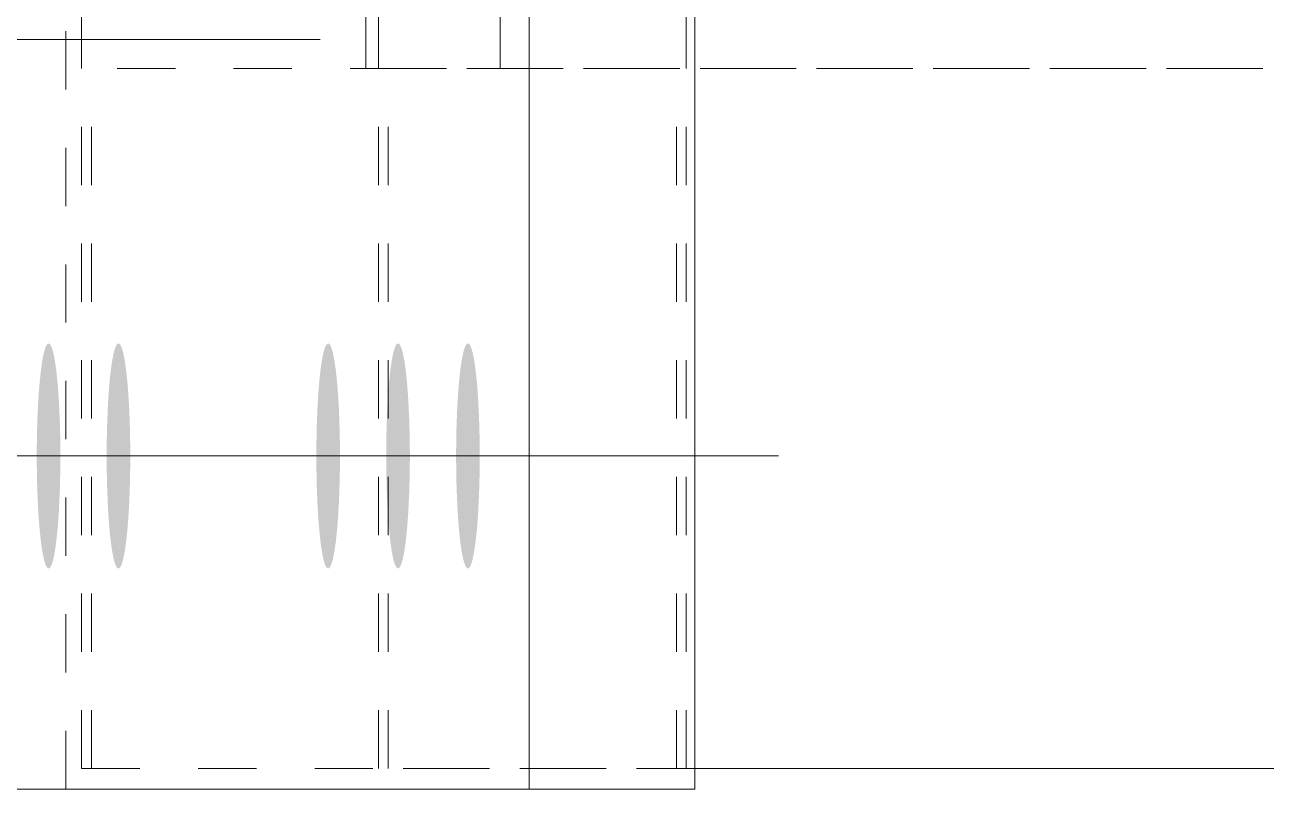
# Model space of a CAD drawing. Header units: millimetres. Extents: x 2 to 825, y 1 to 579.
# Drawn here: x 105.33 to 126.62, y 459.75 to 472.86 of the extents above; entities that cross this region are included whole.
import ezdxf

# ---------------------------------------------------------------- set-up
doc = ezdxf.new("R2010")
doc.units = ezdxf.units.MM
doc.linetypes.add('XKITLINE00', pattern=[0])
doc.linetypes.add('XKITLINE01', pattern=[4, 1, -1, 1, -1])
for name, color, linetype, lineweight in [('Bolt', 3, 'Continuous', 0), ('Dimensions', 7, 'Continuous', 0), ('Part', 2, 'Continuous', 0)]:
    doc.layers.add(name, color=color, linetype=linetype, lineweight=lineweight)

# ---------------------------------------------------------------- blocks, each defined once
blk = doc.blocks.new('*A38')
at = {"layer": 'Bolt'}
for points in [[(105.94, 465.418), (105.94, 465.371), (105.939, 465.324), (105.939, 465.276), (105.938, 465.229), (105.938, 465.183), (105.937, 465.136), (105.936, 465.089), (105.935, 465.043), (105.934, 464.997), (105.933, 464.951), (105.931, 464.906), (105.93, 464.861), (105.928, 464.816), (105.926, 464.771), (105.924, 464.727), (105.922, 464.684), (105.92, 464.641), (105.918, 464.598), (105.916, 464.556), (105.914, 464.515), (105.911, 464.474), (105.908, 464.434), (105.906, 464.394), (105.903, 464.355), (105.9, 464.317), (105.897, 464.279), (105.894, 464.242), (105.891, 464.206), (105.887, 464.17), (105.884, 464.136), (105.881, 464.102), (105.877, 464.069), (105.873, 464.037), (105.87, 464.005), (105.866, 463.975), (105.862, 463.945), (105.858, 463.916), (105.854, 463.889), (105.85, 463.862), (105.846, 463.836), (105.842, 463.811), (105.837, 463.787), (105.833, 463.765), (105.829, 463.743), (105.824, 463.722), (105.82, 463.702), (105.815, 463.684), (105.81, 463.666), (105.806, 463.65), (105.801, 463.634), (105.796, 463.62), (105.792, 463.607), (105.787, 463.595), (105.782, 463.584), (105.777, 463.574), (105.772, 463.565), (105.767, 463.558), (105.762, 463.551), (105.757, 463.546), (105.752, 463.542), (105.747, 463.539), (105.743, 463.537), (105.738, 463.537), (105.733, 463.537), (105.728, 463.539), (105.723, 463.542), (105.718, 463.546), (105.713, 463.551), (105.708, 463.558), (105.703, 463.565), (105.698, 463.574), (105.693, 463.584), (105.688, 463.595), (105.684, 463.607), (105.679, 463.62), (105.674, 463.634), (105.669, 463.65), (105.665, 463.666), (105.66, 463.684), (105.656, 463.702), (105.651, 463.722), (105.647, 463.743), (105.642, 463.765), (105.638, 463.787), (105.634, 463.811), (105.629, 463.836), (105.625, 463.862), (105.621, 463.889), (105.617, 463.916), (105.613, 463.945), (105.609, 463.975), (105.605, 464.005), (105.602, 464.037), (105.598, 464.069), (105.595, 464.102), (105.591, 464.136), (105.588, 464.17), (105.584, 464.206), (105.581, 464.242), (105.578, 464.279), (105.575, 464.317), (105.572, 464.355), (105.569, 464.394), (105.567, 464.434), (105.564, 464.474), (105.562, 464.515), (105.559, 464.556), (105.557, 464.598), (105.555, 464.641), (105.553, 464.684), (105.551, 464.727), (105.549, 464.771), (105.547, 464.816), (105.545, 464.861), (105.544, 464.906), (105.543, 464.951), (105.541, 464.997), (105.54, 465.043), (105.539, 465.089), (105.538, 465.136), (105.537, 465.183), (105.537, 465.229), (105.536, 465.276), (105.536, 465.324), (105.535, 465.371), (105.535, 465.418), (105.535, 465.465), (105.535, 465.513), (105.535, 465.56), (105.536, 465.607), (105.536, 465.655), (105.537, 465.702), (105.537, 465.748), (105.538, 465.795), (105.539, 465.842), (105.54, 465.888), (105.541, 465.934), (105.543, 465.98), (105.544, 466.025), (105.545, 466.07), (105.547, 466.115), (105.549, 466.16), (105.551, 466.204), (105.553, 466.247), (105.555, 466.29), (105.557, 466.333), (105.559, 466.375), (105.562, 466.416), (105.564, 466.457), (105.567, 466.497), (105.569, 466.537), (105.572, 466.576), (105.575, 466.614), (105.578, 466.652), (105.581, 466.689), (105.584, 466.725), (105.588, 466.761), (105.591, 466.795), (105.595, 466.829), (105.598, 466.862), (105.602, 466.894), (105.605, 466.926), (105.609, 466.956), (105.613, 466.986), (105.617, 467.015), (105.621, 467.042), (105.625, 467.069), (105.629, 467.095), (105.634, 467.12), (105.638, 467.144), (105.642, 467.166), (105.647, 467.188), (105.651, 467.209), (105.656, 467.229), (105.66, 467.247), (105.665, 467.265), (105.669, 467.281), (105.674, 467.297), (105.679, 467.311), (105.684, 467.324), (105.688, 467.336), (105.693, 467.347), (105.698, 467.357), (105.703, 467.366), (105.708, 467.373), (105.713, 467.38), (105.718, 467.385), (105.723, 467.389), (105.728, 467.392), (105.733, 467.393), (105.738, 467.394), (105.743, 467.393), (105.747, 467.392), (105.752, 467.389), (105.757, 467.385), (105.762, 467.38), (105.767, 467.373), (105.772, 467.366), (105.777, 467.357), (105.782, 467.347), (105.787, 467.336), (105.792, 467.324), (105.796, 467.311), (105.801, 467.297), (105.806, 467.281), (105.81, 467.265), (105.815, 467.247), (105.82, 467.229), (105.824, 467.209), (105.829, 467.188), (105.833, 467.166), (105.837, 467.144), (105.842, 467.12), (105.846, 467.095), (105.85, 467.069), (105.854, 467.042), (105.858, 467.015), (105.862, 466.986), (105.866, 466.956), (105.87, 466.926), (105.873, 466.894), (105.877, 466.862), (105.881, 466.829), (105.884, 466.795), (105.887, 466.761), (105.891, 466.725), (105.894, 466.689), (105.897, 466.652), (105.9, 466.614), (105.903, 466.576), (105.906, 466.537), (105.908, 466.497), (105.911, 466.457), (105.914, 466.416), (105.916, 466.375), (105.918, 466.333), (105.92, 466.29), (105.922, 466.247), (105.924, 466.204), (105.926, 466.16), (105.928, 466.115), (105.93, 466.07), (105.931, 466.025), (105.933, 465.98), (105.934, 465.934), (105.935, 465.888), (105.936, 465.842), (105.937, 465.795), (105.938, 465.748), (105.938, 465.702), (105.939, 465.655), (105.939, 465.607), (105.94, 465.56), (105.94, 465.513), (105.94, 465.465)], [(107.139, 465.418), (107.138, 465.371), (107.138, 465.324), (107.138, 465.276), (107.137, 465.229), (107.136, 465.183), (107.136, 465.136), (107.135, 465.089), (107.134, 465.043), (107.133, 464.997), (107.131, 464.951), (107.13, 464.906), (107.128, 464.861), (107.127, 464.816), (107.125, 464.771), (107.123, 464.727), (107.121, 464.684), (107.119, 464.641), (107.117, 464.598), (107.115, 464.556), (107.112, 464.515), (107.11, 464.474), (107.107, 464.434), (107.105, 464.394), (107.102, 464.355), (107.099, 464.317), (107.096, 464.279), (107.093, 464.242), (107.09, 464.206), (107.086, 464.17), (107.083, 464.136), (107.079, 464.102), (107.076, 464.069), (107.072, 464.037), (107.068, 464.005), (107.065, 463.975), (107.061, 463.945), (107.057, 463.916), (107.053, 463.889), (107.049, 463.862), (107.045, 463.836), (107.04, 463.811), (107.036, 463.787), (107.032, 463.765), (107.027, 463.743), (107.023, 463.722), (107.018, 463.702), (107.014, 463.684), (107.009, 463.666), (107.004, 463.65), (107, 463.634), (106.995, 463.62), (106.99, 463.607), (106.986, 463.595), (106.981, 463.584), (106.976, 463.574), (106.971, 463.565), (106.966, 463.558), (106.961, 463.551), (106.956, 463.546), (106.951, 463.542), (106.946, 463.539), (106.941, 463.537), (106.936, 463.537), (106.931, 463.537), (106.926, 463.539), (106.921, 463.542), (106.917, 463.546), (106.912, 463.551), (106.907, 463.558), (106.902, 463.565), (106.897, 463.574), (106.892, 463.584), (106.887, 463.595), (106.882, 463.607), (106.878, 463.62), (106.873, 463.634), (106.868, 463.65), (106.864, 463.666), (106.859, 463.684), (106.854, 463.702), (106.85, 463.722), (106.845, 463.743), (106.841, 463.765), (106.837, 463.787), (106.832, 463.811), (106.828, 463.836), (106.824, 463.862), (106.82, 463.889), (106.816, 463.916), (106.812, 463.945), (106.808, 463.975), (106.804, 464.005), (106.8, 464.037), (106.797, 464.069), (106.793, 464.102), (106.79, 464.136), (106.786, 464.17), (106.783, 464.206), (106.78, 464.242), (106.777, 464.279), (106.774, 464.317), (106.771, 464.355), (106.768, 464.394), (106.765, 464.434), (106.763, 464.474), (106.76, 464.515), (106.758, 464.556), (106.756, 464.598), (106.753, 464.641), (106.751, 464.684), (106.749, 464.727), (106.748, 464.771), (106.746, 464.816), (106.744, 464.861), (106.743, 464.906), (106.741, 464.951), (106.74, 464.997), (106.739, 465.043), (106.738, 465.089), (106.737, 465.136), (106.736, 465.183), (106.736, 465.229), (106.735, 465.276), (106.735, 465.324), (106.734, 465.371), (106.734, 465.418), (106.734, 465.465), (106.734, 465.513), (106.734, 465.56), (106.735, 465.607), (106.735, 465.655), (106.736, 465.702), (106.736, 465.748), (106.737, 465.795), (106.738, 465.842), (106.739, 465.888), (106.74, 465.934), (106.741, 465.98), (106.743, 466.025), (106.744, 466.07), (106.746, 466.115), (106.748, 466.16), (106.749, 466.204), (106.751, 466.247), (106.753, 466.29), (106.756, 466.333), (106.758, 466.375), (106.76, 466.416), (106.763, 466.457), (106.765, 466.497), (106.768, 466.537), (106.771, 466.576), (106.774, 466.614), (106.777, 466.652), (106.78, 466.689), (106.783, 466.725), (106.786, 466.761), (106.79, 466.795), (106.793, 466.829), (106.797, 466.862), (106.8, 466.894), (106.804, 466.926), (106.808, 466.956), (106.812, 466.986), (106.816, 467.015), (106.82, 467.042), (106.824, 467.069), (106.828, 467.095), (106.832, 467.12), (106.837, 467.144), (106.841, 467.166), (106.845, 467.188), (106.85, 467.209), (106.854, 467.229), (106.859, 467.247), (106.864, 467.265), (106.868, 467.281), (106.873, 467.297), (106.878, 467.311), (106.882, 467.324), (106.887, 467.336), (106.892, 467.347), (106.897, 467.357), (106.902, 467.366), (106.907, 467.373), (106.912, 467.38), (106.917, 467.385), (106.921, 467.389), (106.926, 467.392), (106.931, 467.393), (106.936, 467.394), (106.941, 467.393), (106.946, 467.392), (106.951, 467.389), (106.956, 467.385), (106.961, 467.38), (106.966, 467.373), (106.971, 467.366), (106.976, 467.357), (106.981, 467.347), (106.986, 467.336), (106.99, 467.324), (106.995, 467.311), (107, 467.297), (107.004, 467.281), (107.009, 467.265), (107.014, 467.247), (107.018, 467.229), (107.023, 467.209), (107.027, 467.188), (107.032, 467.166), (107.036, 467.144), (107.04, 467.12), (107.045, 467.095), (107.049, 467.069), (107.053, 467.042), (107.057, 467.015), (107.061, 466.986), (107.065, 466.956), (107.068, 466.926), (107.072, 466.894), (107.076, 466.862), (107.079, 466.829), (107.083, 466.795), (107.086, 466.761), (107.09, 466.725), (107.093, 466.689), (107.096, 466.652), (107.099, 466.614), (107.102, 466.576), (107.105, 466.537), (107.107, 466.497), (107.11, 466.457), (107.112, 466.416), (107.115, 466.375), (107.117, 466.333), (107.119, 466.29), (107.121, 466.247), (107.123, 466.204), (107.125, 466.16), (107.127, 466.115), (107.128, 466.07), (107.13, 466.025), (107.131, 465.98), (107.133, 465.934), (107.134, 465.888), (107.135, 465.842), (107.136, 465.795), (107.136, 465.748), (107.137, 465.702), (107.138, 465.655), (107.138, 465.607), (107.138, 465.56), (107.139, 465.513), (107.139, 465.465)], [(110.735, 465.418), (110.735, 465.371), (110.734, 465.324), (110.734, 465.276), (110.734, 465.229), (110.733, 465.183), (110.732, 465.136), (110.731, 465.089), (110.73, 465.043), (110.729, 464.997), (110.728, 464.951), (110.726, 464.906), (110.725, 464.861), (110.723, 464.816), (110.721, 464.771), (110.72, 464.727), (110.718, 464.684), (110.716, 464.641), (110.713, 464.598), (110.711, 464.556), (110.709, 464.515), (110.706, 464.474), (110.704, 464.434), (110.701, 464.394), (110.698, 464.355), (110.695, 464.317), (110.692, 464.279), (110.689, 464.242), (110.686, 464.206), (110.683, 464.17), (110.679, 464.136), (110.676, 464.102), (110.672, 464.069), (110.669, 464.037), (110.665, 464.005), (110.661, 463.975), (110.657, 463.945), (110.653, 463.916), (110.649, 463.889), (110.645, 463.862), (110.641, 463.836), (110.637, 463.811), (110.632, 463.787), (110.628, 463.765), (110.624, 463.743), (110.619, 463.722), (110.615, 463.702), (110.61, 463.684), (110.606, 463.666), (110.601, 463.65), (110.596, 463.634), (110.591, 463.62), (110.587, 463.607), (110.582, 463.595), (110.577, 463.584), (110.572, 463.574), (110.567, 463.565), (110.562, 463.558), (110.558, 463.551), (110.553, 463.546), (110.548, 463.542), (110.543, 463.539), (110.538, 463.537), (110.533, 463.537), (110.528, 463.537), (110.523, 463.539), (110.518, 463.542), (110.513, 463.546), (110.508, 463.551), (110.503, 463.558), (110.498, 463.565), (110.493, 463.574), (110.488, 463.584), (110.484, 463.595), (110.479, 463.607), (110.474, 463.62), (110.469, 463.634), (110.465, 463.65), (110.46, 463.666), (110.455, 463.684), (110.451, 463.702), (110.446, 463.722), (110.442, 463.743), (110.437, 463.765), (110.433, 463.787), (110.429, 463.811), (110.425, 463.836), (110.42, 463.862), (110.416, 463.889), (110.412, 463.916), (110.408, 463.945), (110.404, 463.975), (110.401, 464.005), (110.397, 464.037), (110.393, 464.069), (110.39, 464.102), (110.386, 464.136), (110.383, 464.17), (110.38, 464.206), (110.376, 464.242), (110.373, 464.279), (110.37, 464.317), (110.367, 464.355), (110.365, 464.394), (110.362, 464.434), (110.359, 464.474), (110.357, 464.515), (110.354, 464.556), (110.352, 464.598), (110.35, 464.641), (110.348, 464.684), (110.346, 464.727), (110.344, 464.771), (110.342, 464.816), (110.341, 464.861), (110.339, 464.906), (110.338, 464.951), (110.337, 464.997), (110.335, 465.043), (110.334, 465.089), (110.333, 465.136), (110.333, 465.183), (110.332, 465.229), (110.331, 465.276), (110.331, 465.324), (110.331, 465.371), (110.331, 465.418), (110.33, 465.465), (110.331, 465.513), (110.331, 465.56), (110.331, 465.607), (110.331, 465.655), (110.332, 465.702), (110.333, 465.748), (110.333, 465.795), (110.334, 465.842), (110.335, 465.888), (110.337, 465.934), (110.338, 465.98), (110.339, 466.025), (110.341, 466.07), (110.342, 466.115), (110.344, 466.16), (110.346, 466.204), (110.348, 466.247), (110.35, 466.29), (110.352, 466.333), (110.354, 466.375), (110.357, 466.416), (110.359, 466.457), (110.362, 466.497), (110.365, 466.537), (110.367, 466.576), (110.37, 466.614), (110.373, 466.652), (110.376, 466.689), (110.38, 466.725), (110.383, 466.761), (110.386, 466.795), (110.39, 466.829), (110.393, 466.862), (110.397, 466.894), (110.401, 466.926), (110.404, 466.956), (110.408, 466.986), (110.412, 467.015), (110.416, 467.042), (110.42, 467.069), (110.425, 467.095), (110.429, 467.12), (110.433, 467.144), (110.437, 467.166), (110.442, 467.188), (110.446, 467.209), (110.451, 467.229), (110.455, 467.247), (110.46, 467.265), (110.465, 467.281), (110.469, 467.297), (110.474, 467.311), (110.479, 467.324), (110.484, 467.336), (110.488, 467.347), (110.493, 467.357), (110.498, 467.366), (110.503, 467.373), (110.508, 467.38), (110.513, 467.385), (110.518, 467.389), (110.523, 467.392), (110.528, 467.393), (110.533, 467.394), (110.538, 467.393), (110.543, 467.392), (110.548, 467.389), (110.553, 467.385), (110.558, 467.38), (110.562, 467.373), (110.567, 467.366), (110.572, 467.357), (110.577, 467.347), (110.582, 467.336), (110.587, 467.324), (110.591, 467.311), (110.596, 467.297), (110.601, 467.281), (110.606, 467.265), (110.61, 467.247), (110.615, 467.229), (110.619, 467.209), (110.624, 467.188), (110.628, 467.166), (110.632, 467.144), (110.637, 467.12), (110.641, 467.095), (110.645, 467.069), (110.649, 467.042), (110.653, 467.015), (110.657, 466.986), (110.661, 466.956), (110.665, 466.926), (110.669, 466.894), (110.672, 466.862), (110.676, 466.829), (110.679, 466.795), (110.683, 466.761), (110.686, 466.725), (110.689, 466.689), (110.692, 466.652), (110.695, 466.614), (110.698, 466.576), (110.701, 466.537), (110.704, 466.497), (110.706, 466.457), (110.709, 466.416), (110.711, 466.375), (110.713, 466.333), (110.716, 466.29), (110.718, 466.247), (110.72, 466.204), (110.721, 466.16), (110.723, 466.115), (110.725, 466.07), (110.726, 466.025), (110.728, 465.98), (110.729, 465.934), (110.73, 465.888), (110.731, 465.842), (110.732, 465.795), (110.733, 465.748), (110.734, 465.702), (110.734, 465.655), (110.734, 465.607), (110.735, 465.56), (110.735, 465.513), (110.735, 465.465)], [(111.934, 465.418), (111.934, 465.371), (111.933, 465.324), (111.933, 465.276), (111.932, 465.229), (111.932, 465.183), (111.931, 465.136), (111.93, 465.089), (111.929, 465.043), (111.928, 464.997), (111.927, 464.951), (111.925, 464.906), (111.924, 464.861), (111.922, 464.816), (111.92, 464.771), (111.918, 464.727), (111.916, 464.684), (111.914, 464.641), (111.912, 464.598), (111.91, 464.556), (111.908, 464.515), (111.905, 464.474), (111.902, 464.434), (111.9, 464.394), (111.897, 464.355), (111.894, 464.317), (111.891, 464.279), (111.888, 464.242), (111.885, 464.206), (111.881, 464.17), (111.878, 464.136), (111.875, 464.102), (111.871, 464.069), (111.867, 464.037), (111.864, 464.005), (111.86, 463.975), (111.856, 463.945), (111.852, 463.916), (111.848, 463.889), (111.844, 463.862), (111.84, 463.836), (111.836, 463.811), (111.831, 463.787), (111.827, 463.765), (111.822, 463.743), (111.818, 463.722), (111.814, 463.702), (111.809, 463.684), (111.804, 463.666), (111.8, 463.65), (111.795, 463.634), (111.79, 463.62), (111.785, 463.607), (111.781, 463.595), (111.776, 463.584), (111.771, 463.574), (111.766, 463.565), (111.761, 463.558), (111.756, 463.551), (111.751, 463.546), (111.746, 463.542), (111.741, 463.539), (111.737, 463.537), (111.732, 463.537), (111.727, 463.537), (111.722, 463.539), (111.717, 463.542), (111.712, 463.546), (111.707, 463.551), (111.702, 463.558), (111.697, 463.565), (111.692, 463.574), (111.687, 463.584), (111.682, 463.595), (111.678, 463.607), (111.673, 463.62), (111.668, 463.634), (111.663, 463.65), (111.659, 463.666), (111.654, 463.684), (111.65, 463.702), (111.645, 463.722), (111.641, 463.743), (111.636, 463.765), (111.632, 463.787), (111.628, 463.811), (111.623, 463.836), (111.619, 463.862), (111.615, 463.889), (111.611, 463.916), (111.607, 463.945), (111.603, 463.975), (111.599, 464.005), (111.596, 464.037), (111.592, 464.069), (111.588, 464.102), (111.585, 464.136), (111.582, 464.17), (111.578, 464.206), (111.575, 464.242), (111.572, 464.279), (111.569, 464.317), (111.566, 464.355), (111.563, 464.394), (111.561, 464.434), (111.558, 464.474), (111.556, 464.515), (111.553, 464.556), (111.551, 464.598), (111.549, 464.641), (111.547, 464.684), (111.545, 464.727), (111.543, 464.771), (111.541, 464.816), (111.539, 464.861), (111.538, 464.906), (111.537, 464.951), (111.535, 464.997), (111.534, 465.043), (111.533, 465.089), (111.532, 465.136), (111.531, 465.183), (111.531, 465.229), (111.53, 465.276), (111.53, 465.324), (111.529, 465.371), (111.529, 465.418), (111.529, 465.465), (111.529, 465.513), (111.529, 465.56), (111.53, 465.607), (111.53, 465.655), (111.531, 465.702), (111.531, 465.748), (111.532, 465.795), (111.533, 465.842), (111.534, 465.888), (111.535, 465.934), (111.537, 465.98), (111.538, 466.025), (111.539, 466.07), (111.541, 466.115), (111.543, 466.16), (111.545, 466.204), (111.547, 466.247), (111.549, 466.29), (111.551, 466.333), (111.553, 466.375), (111.556, 466.416), (111.558, 466.457), (111.561, 466.497), (111.563, 466.537), (111.566, 466.576), (111.569, 466.614), (111.572, 466.652), (111.575, 466.689), (111.578, 466.725), (111.582, 466.761), (111.585, 466.795), (111.588, 466.829), (111.592, 466.862), (111.596, 466.894), (111.599, 466.926), (111.603, 466.956), (111.607, 466.986), (111.611, 467.015), (111.615, 467.042), (111.619, 467.069), (111.623, 467.095), (111.628, 467.12), (111.632, 467.144), (111.636, 467.166), (111.641, 467.188), (111.645, 467.209), (111.65, 467.229), (111.654, 467.247), (111.659, 467.265), (111.663, 467.281), (111.668, 467.297), (111.673, 467.311), (111.678, 467.324), (111.682, 467.336), (111.687, 467.347), (111.692, 467.357), (111.697, 467.366), (111.702, 467.373), (111.707, 467.38), (111.712, 467.385), (111.717, 467.389), (111.722, 467.392), (111.727, 467.393), (111.732, 467.394), (111.737, 467.393), (111.741, 467.392), (111.746, 467.389), (111.751, 467.385), (111.756, 467.38), (111.761, 467.373), (111.766, 467.366), (111.771, 467.357), (111.776, 467.347), (111.781, 467.336), (111.785, 467.324), (111.79, 467.311), (111.795, 467.297), (111.8, 467.281), (111.804, 467.265), (111.809, 467.247), (111.814, 467.229), (111.818, 467.209), (111.822, 467.188), (111.827, 467.166), (111.831, 467.144), (111.836, 467.12), (111.84, 467.095), (111.844, 467.069), (111.848, 467.042), (111.852, 467.015), (111.856, 466.986), (111.86, 466.956), (111.864, 466.926), (111.867, 466.894), (111.871, 466.862), (111.875, 466.829), (111.878, 466.795), (111.881, 466.761), (111.885, 466.725), (111.888, 466.689), (111.891, 466.652), (111.894, 466.614), (111.897, 466.576), (111.9, 466.537), (111.902, 466.497), (111.905, 466.457), (111.908, 466.416), (111.91, 466.375), (111.912, 466.333), (111.914, 466.29), (111.916, 466.247), (111.918, 466.204), (111.92, 466.16), (111.922, 466.115), (111.924, 466.07), (111.925, 466.025), (111.927, 465.98), (111.928, 465.934), (111.929, 465.888), (111.93, 465.842), (111.931, 465.795), (111.932, 465.748), (111.932, 465.702), (111.933, 465.655), (111.933, 465.607), (111.934, 465.56), (111.934, 465.513), (111.934, 465.465)], [(113.133, 465.418), (113.132, 465.371), (113.132, 465.324), (113.132, 465.276), (113.131, 465.229), (113.13, 465.183), (113.13, 465.136), (113.129, 465.089), (113.128, 465.043), (113.127, 464.997), (113.125, 464.951), (113.124, 464.906), (113.122, 464.861), (113.121, 464.816), (113.119, 464.771), (113.117, 464.727), (113.115, 464.684), (113.113, 464.641), (113.111, 464.598), (113.109, 464.556), (113.106, 464.515), (113.104, 464.474), (113.101, 464.434), (113.099, 464.394), (113.096, 464.355), (113.093, 464.317), (113.09, 464.279), (113.087, 464.242), (113.084, 464.206), (113.08, 464.17), (113.077, 464.136), (113.073, 464.102), (113.07, 464.069), (113.066, 464.037), (113.062, 464.005), (113.059, 463.975), (113.055, 463.945), (113.051, 463.916), (113.047, 463.889), (113.043, 463.862), (113.039, 463.836), (113.034, 463.811), (113.03, 463.787), (113.026, 463.765), (113.021, 463.743), (113.017, 463.722), (113.012, 463.702), (113.008, 463.684), (113.003, 463.666), (112.998, 463.65), (112.994, 463.634), (112.989, 463.62), (112.984, 463.607), (112.979, 463.595), (112.975, 463.584), (112.97, 463.574), (112.965, 463.565), (112.96, 463.558), (112.955, 463.551), (112.95, 463.546), (112.945, 463.542), (112.94, 463.539), (112.935, 463.537), (112.93, 463.537), (112.925, 463.537), (112.92, 463.539), (112.915, 463.542), (112.911, 463.546), (112.906, 463.551), (112.901, 463.558), (112.896, 463.565), (112.891, 463.574), (112.886, 463.584), (112.881, 463.595), (112.876, 463.607), (112.872, 463.62), (112.867, 463.634), (112.862, 463.65), (112.858, 463.666), (112.853, 463.684), (112.848, 463.702), (112.844, 463.722), (112.839, 463.743), (112.835, 463.765), (112.831, 463.787), (112.826, 463.811), (112.822, 463.836), (112.818, 463.862), (112.814, 463.889), (112.81, 463.916), (112.806, 463.945), (112.802, 463.975), (112.798, 464.005), (112.794, 464.037), (112.791, 464.069), (112.787, 464.102), (112.784, 464.136), (112.78, 464.17), (112.777, 464.206), (112.774, 464.242), (112.771, 464.279), (112.768, 464.317), (112.765, 464.355), (112.762, 464.394), (112.759, 464.434), (112.757, 464.474), (112.754, 464.515), (112.752, 464.556), (112.75, 464.598), (112.747, 464.641), (112.745, 464.684), (112.743, 464.727), (112.742, 464.771), (112.74, 464.816), (112.738, 464.861), (112.737, 464.906), (112.735, 464.951), (112.734, 464.997), (112.733, 465.043), (112.732, 465.089), (112.731, 465.136), (112.73, 465.183), (112.73, 465.229), (112.729, 465.276), (112.729, 465.324), (112.728, 465.371), (112.728, 465.418), (112.728, 465.465), (112.728, 465.513), (112.728, 465.56), (112.729, 465.607), (112.729, 465.655), (112.73, 465.702), (112.73, 465.748), (112.731, 465.795), (112.732, 465.842), (112.733, 465.888), (112.734, 465.934), (112.735, 465.98), (112.737, 466.025), (112.738, 466.07), (112.74, 466.115), (112.742, 466.16), (112.743, 466.204), (112.745, 466.247), (112.747, 466.29), (112.75, 466.333), (112.752, 466.375), (112.754, 466.416), (112.757, 466.457), (112.759, 466.497), (112.762, 466.537), (112.765, 466.576), (112.768, 466.614), (112.771, 466.652), (112.774, 466.689), (112.777, 466.725), (112.78, 466.761), (112.784, 466.795), (112.787, 466.829), (112.791, 466.862), (112.794, 466.894), (112.798, 466.926), (112.802, 466.956), (112.806, 466.986), (112.81, 467.015), (112.814, 467.042), (112.818, 467.069), (112.822, 467.095), (112.826, 467.12), (112.831, 467.144), (112.835, 467.166), (112.839, 467.188), (112.844, 467.209), (112.848, 467.229), (112.853, 467.247), (112.858, 467.265), (112.862, 467.281), (112.867, 467.297), (112.872, 467.311), (112.876, 467.324), (112.881, 467.336), (112.886, 467.347), (112.891, 467.357), (112.896, 467.366), (112.901, 467.373), (112.906, 467.38), (112.911, 467.385), (112.915, 467.389), (112.92, 467.392), (112.925, 467.393), (112.93, 467.394), (112.935, 467.393), (112.94, 467.392), (112.945, 467.389), (112.95, 467.385), (112.955, 467.38), (112.96, 467.373), (112.965, 467.366), (112.97, 467.357), (112.975, 467.347), (112.979, 467.336), (112.984, 467.324), (112.989, 467.311), (112.994, 467.297), (112.998, 467.281), (113.003, 467.265), (113.008, 467.247), (113.012, 467.229), (113.017, 467.209), (113.021, 467.188), (113.026, 467.166), (113.03, 467.144), (113.034, 467.12), (113.039, 467.095), (113.043, 467.069), (113.047, 467.042), (113.051, 467.015), (113.055, 466.986), (113.059, 466.956), (113.062, 466.926), (113.066, 466.894), (113.07, 466.862), (113.073, 466.829), (113.077, 466.795), (113.08, 466.761), (113.084, 466.725), (113.087, 466.689), (113.09, 466.652), (113.093, 466.614), (113.096, 466.576), (113.099, 466.537), (113.101, 466.497), (113.104, 466.457), (113.106, 466.416), (113.109, 466.375), (113.111, 466.333), (113.113, 466.29), (113.115, 466.247), (113.117, 466.204), (113.119, 466.16), (113.121, 466.115), (113.122, 466.07), (113.124, 466.025), (113.125, 465.98), (113.127, 465.934), (113.128, 465.888), (113.129, 465.842), (113.13, 465.795), (113.13, 465.748), (113.131, 465.702), (113.132, 465.655), (113.132, 465.607), (113.132, 465.56), (113.133, 465.513), (113.133, 465.465)]]:
    blk.add_hatch(color=3, dxfattribs=at).paths.add_polyline_path(points, flags=17)
at = {"layer": 'Bolt', "color": 3, "linetype": 'XKITLINE00', "lineweight": 0}
for p, q in [((99.922, 465.465), (109.866, 465.465)), ((101.12, 465.465), (111.065, 465.465)), ((102.319, 465.465), (112.264, 465.465)), ((105.915, 465.465), (115.86, 465.465)), ((107.114, 465.465), (117.059, 465.465)), ((108.313, 465.465), (118.258, 465.465))]:
    blk.add_line(p, q, dxfattribs=at)
blk = doc.blocks.new('*A39')
at = {"layer": 'Part', "color": 7, "linetype": 'XKITLINE01', "lineweight": 0}
for p, q in [((111.397, 460.108), (111.397, 485.108)), ((116.671, 460.108), (116.671, 485.108)), ((111.563, 460.108), (111.563, 472.108)), ((111.563, 472.108), (609.721, 472.108)), ((116.505, 460.108), (116.505, 472.108)), ((116.821, 460.108), (111.397, 460.108))]:
    blk.add_line(p, q, dxfattribs=at)
at = {"layer": 'Part', "color": 2, "linetype": 'XKITLINE00', "lineweight": 0}
blk.add_line((609.721, 460.108), (116.821, 460.108), dxfattribs=at)
blk = doc.blocks.new('*A53')
at = {"layer": 'Part', "color": 7, "linetype": 'XKITLINE01', "lineweight": 0}
blk.add_line((106.031, 459.751), (106.031, 485.465), dxfattribs=at)
at = {"layer": 'Part', "color": 2, "linetype": 'XKITLINE00', "lineweight": 0}
for p, q in [((113.979, 459.751), (113.979, 485.465)), ((116.821, 459.751), (116.821, 485.465)), ((116.821, 459.751), (103.19, 459.751))]:
    blk.add_line(p, q, dxfattribs=at)
blk = doc.blocks.new('*A54')
at = {"layer": 'Part', "color": 7, "linetype": 'XKITLINE01', "lineweight": 0}
for p, q in [((106.302, 460.108), (106.302, 485.108)), ((111.178, 473.108), (111.178, 472.108)), ((113.483, 472.108), (113.483, 473.108)), ((387.912, 472.108), (106.473, 472.108)), ((106.473, 460.108), (106.473, 472.108)), ((106.302, 460.108), (388.169, 460.108))]:
    blk.add_line(p, q, dxfattribs=at)
blk = doc.blocks.new('*A126')
at = {"layer": 'Dimensions', "color": 7, "linetype": 'XKITLINE00', "lineweight": 0}
blk.add_line((110.397, 472.608), (84.547, 472.608), dxfattribs=at)
blk = doc.blocks.new('*A127')
at = {"layer": 'Dimensions', "color": 7, "linetype": 'XKITLINE00', "lineweight": 0}
blk.add_line((110.397, 472.608), (84.547, 472.608), dxfattribs=at)

msp = doc.modelspace()

# ---------------------------------------------------------------- block references
at = {"lineweight": 0}
for name in ['*A53', '*A54', '*A38', '*A127', '*A126']:
    msp.add_blockref(name, (0, 0), dxfattribs=at)
at = {"layer": 'Part', "lineweight": 0}
msp.add_blockref('*A39', (0, 0), dxfattribs=at)

doc.saveas('drawing.dxf')
